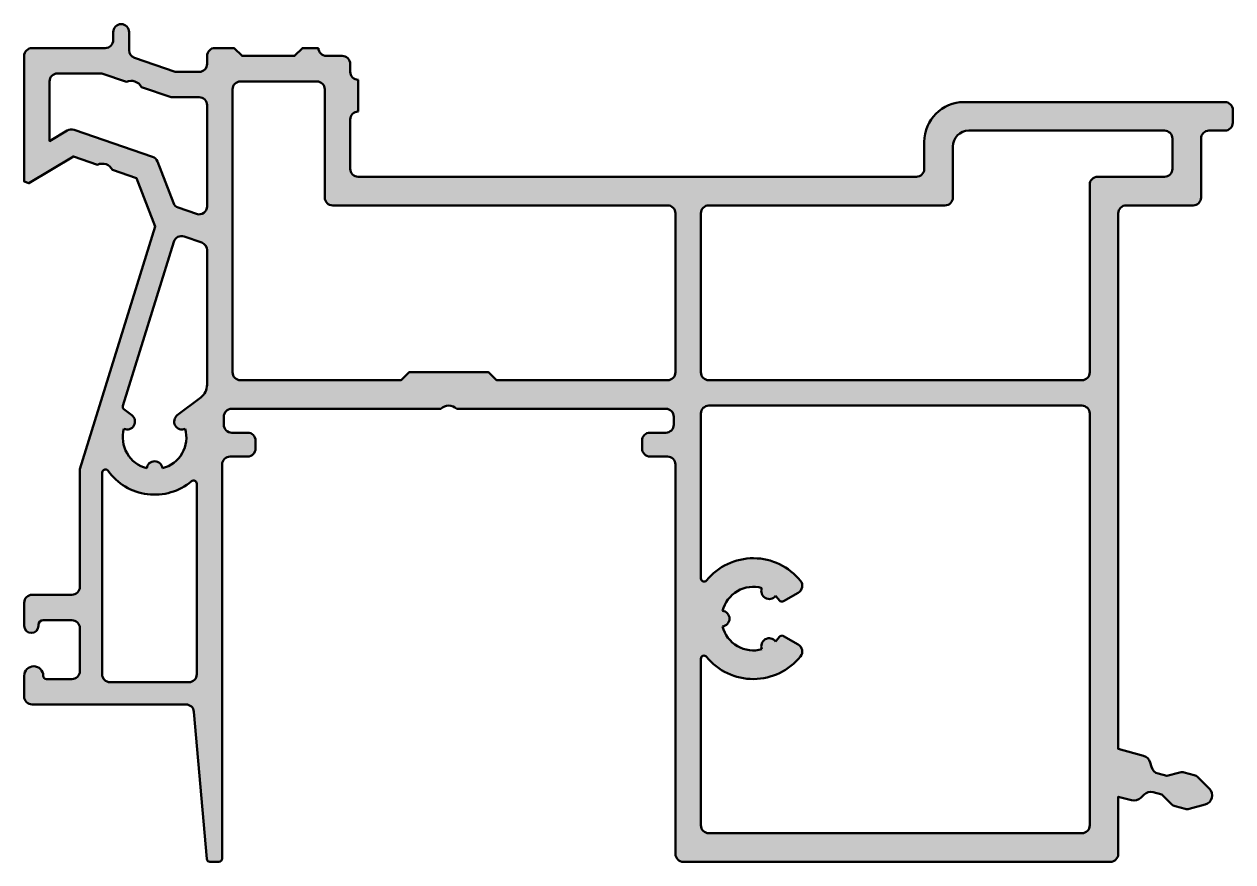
# Model space of a CAD drawing. Extents: x 1.8 to 77.8, y 0 to 52.7.
import ezdxf

# ---------------------------------------------------------------- set-up
doc = ezdxf.new("R2010")
doc.units = 0
doc.layers.add('0S-Plastic contour', color=254, linetype='Continuous', lineweight=50)
doc.layers.add('0S-Plastic hatch', color=253, linetype='Continuous', lineweight=25)

# ---------------------------------------------------------------- blocks, each defined once
blk = doc.blocks.new('265452__EB886140_3A19_49CC_A3B4_A40E3A63689B_')
at = {"layer": '0S-Plastic hatch'}
h = blk.add_hatch(color=256, dxfattribs=at)
edge = h.paths.add_edge_path()
edge.add_line((75.30000000000001, 41.29999999999996), (71.10000000000001, 41.29999999999997))
edge.add_arc((71.10000000000001, 40.79999999999997), 0.5, 90, 180)
edge.add_line((70.60000000000001, 40.79999999999997), (70.60000000000005, 7.100000000000036))
edge.add_line((70.60000000000005, 7.100000000000036), (72.18250737906926, 6.67596842576215))
edge.add_ellipse((72.02721595200782, 6.096412929988745), major_axis=(-0.5999999999999476, 0), ratio=1, start_angle=194.9999999999982, end_angle=255.0000000000056, ccw=False)
edge.add_line((72.60677144778121, 6.251704357050225), (72.68148607046187, 5.972865589137619))
edge.add_arc((73.2610415662353, 6.128157016199127), 0.599999999999992, 194.9999999999997, 254.9999999999997)
edge.add_line((73.1057501391738, 5.548601520425695), (73.64047686133884, 5.405321927050225))
edge.add_line((73.64047686133884, 5.405321927050225), (74.47699316507665, 5.629465795092238))
edge.add_ellipse((74.6064026876279, 5.146502881947687), major_axis=(-0.5000000000000159, 0), ratio=1, start_angle=254.99999999999932, end_angle=284.99999999999903, ccw=False)
edge.add_line((74.73581221017918, 5.629465795092234), (75.37406655038521, 5.458446060068373))
edge.add_ellipse((75.24465702783395, 4.975483146923831), major_axis=(-0.5000000000000064, 0), ratio=1, start_angle=225.0000000000003, end_angle=255.00000000000068, ccw=False)
edge.add_line((75.59821041842723, 5.329036537517112), (76.32426406871193, 4.602982887232411))
edge.add_ellipse((75.9, 4.178718818520484), major_axis=(-0.5999999999999938, 0), ratio=1, start_angle=105.0000000000002, end_angle=225.0000000000005, ccw=False)
edge.add_line((76.05529142706152, 3.599163322747049), (75.06348369626218, 3.333409242232421))
edge.add_ellipse((74.93407417371093, 3.816372155376982), major_axis=(-0.5000000000000249, 0), ratio=1, start_angle=75.0000000000012, end_angle=104.99999999999869, ccw=False)
edge.add_line((74.80466465115965, 3.333409242232421), (74.16641031095362, 3.504428977256288))
edge.add_ellipse((74.29581983350485, 3.987391890400729), major_axis=(-0.4999999999999013, 0), ratio=1, start_angle=44.999999999995396, end_angle=75.0000000000008, ccw=False)
edge.add_line((73.94226644291162, 3.633838499807553), (73.32989400721581, 4.246210935503342))
edge.add_line((73.32989400721581, 4.246210935503342), (72.79516728505078, 4.389490528878805))
edge.add_arc((72.63987585798925, 3.809935033105353), 0.6000000000000151, 74.99999999999889, 134.9999999999994)
edge.add_line((72.21561178927732, 4.234199101817297), (72.01148764404539, 4.030074956585359))
edge.add_ellipse((71.58722357533345, 4.454339025297276), major_axis=(-0.5999999999999863, 0), ratio=1, start_angle=74.9999999999996, end_angle=135.0000000000003, ccw=False)
edge.add_line((71.43193214827195, 3.874783529523849), (70.60000000000005, 4.097699076810793))
edge.add_line((70.60000000000005, 4.097699076810793), (70.60000000000005, 0.500000000000036))
edge.add_ellipse((70.10000000000007, 0.5000000000000124), major_axis=(-0.4999999999999858, 0), ratio=1, start_angle=90, end_angle=180, ccw=False)
edge.add_line((70.10000000000007, 2.65e-14), (43.25000000000001, 1.96e-14))
edge.add_ellipse((43.25000000000001, 0.500000000000027), major_axis=(-0.5000000000000073, 0), ratio=1, start_angle=0, end_angle=90.0000000000008, ccw=False)
edge.add_line((42.75, 0.500000000000027), (42.75, 25.00000000000002))
edge.add_arc((42.25, 25.00000000000003), 0.5, 0, 89.9999999999992)
edge.add_line((42.25, 25.50000000000002), (41.15000000000001, 25.50000000000002))
edge.add_ellipse((41.15, 26.00000000000002), major_axis=(-0.4999999999999965, 0), ratio=1, start_angle=0, end_angle=90.0000000000008, ccw=False)
edge.add_line((40.65, 26.00000000000002), (40.65, 26.50000000000002))
edge.add_ellipse((41.15, 26.50000000000003), major_axis=(-0.4999999999999929, 0), ratio=1, start_angle=269.9999999999992, end_angle=360, ccw=False)
edge.add_line((41.15000000000001, 27.00000000000002), (42.14999999999999, 27.00000000000002))
edge.add_arc((42.14999999999999, 27.50000000000002), 0.5, 270, 360)
edge.add_line((42.64999999999999, 27.50000000000002), (42.64999999999999, 28.00000000000002))
edge.add_arc((42.14999999999999, 28.00000000000002), 0.5, 0, 90)
edge.add_line((42.14999999999999, 28.50000000000002), (29.00000000000167, 28.50000000000001))
edge.add_arc((28.5, 27.97499999999826), 0.725000000002424, 46.39718102729658, 133.6028189727034)
edge.add_line((27.99999999999833, 28.50000000000001), (14.85, 28.50000000000001))
edge.add_arc((14.85, 28.00000000000001), 0.5, 90.00000000000018, 180)
edge.add_line((14.35, 28.00000000000002), (14.35, 27.50000000000001))
edge.add_arc((14.85, 27.50000000000001), 0.4999999999999983, 180, 270.0000000000002)
edge.add_line((14.85, 27.00000000000001), (15.85, 27.00000000000001))
edge.add_ellipse((15.85, 26.50000000000002), major_axis=(-0.4999999999999965, 0), ratio=1, start_angle=180, end_angle=269.99999999999983, ccw=False)
edge.add_line((16.34999999999999, 26.50000000000002), (16.34999999999999, 26.00000000000001))
edge.add_ellipse((15.84999999999999, 26.00000000000001), major_axis=(-0.5000000000000018, 0), ratio=1, start_angle=90.00000000000023, end_angle=180, ccw=False)
edge.add_line((15.85, 25.50000000000002), (14.75, 25.50000000000001))
edge.add_arc((14.75, 25.00000000000002), 0.4999999999999965, 90, 180)
edge.add_line((14.25, 25.00000000000002), (14.25000000000001, 0.2000000000000099))
edge.add_ellipse((14.05000000000001, 0.2000000000000115), major_axis=(-0.2000000000000011, 0), ratio=1, start_angle=90, end_angle=180, ccw=False)
edge.add_line((14.05000000000001, 1.05e-14), (13.4832662348035, 8.9e-15))
edge.add_ellipse((13.48326623480349, 0.2000000000000077), major_axis=(-0.1999999999999988, 0), ratio=1, start_angle=4.999999999999488, end_angle=90.00000000000051, ccw=False)
edge.add_line((13.28402729518515, 0.1825688514504777), (12.47379399313052, 9.443577871373847))
edge.add_arc((11.97569664408465, 9.400000000000018), 0.5000000000000017, 4.999999999999992, 90)
edge.add_line((11.97569664408465, 9.900000000000022), (2.300000000000009, 9.900000000000018))
edge.add_ellipse((2.300000000000007, 10.40000000000002), major_axis=(-0.4999999999999983, 0), ratio=1, start_angle=0, end_angle=90.00000000000023, ccw=False)
edge.add_line((1.800000000000009, 10.40000000000002), (1.800000000000008, 11.70000000000002))
edge.add_ellipse((2.400000000000007, 11.70000000000002), major_axis=(-0.5999999999999992, 0), ratio=1, start_angle=180, end_angle=360, ccw=False)
edge.add_arc((3.200000000000007, 11.70000000000002), 0.2000000000000002, 180, 270)
edge.add_line((3.200000000000007, 11.50000000000002), (4.800000000000006, 11.50000000000002))
edge.add_arc((4.800000000000006, 12.00000000000002), 0.5, 270, 360)
edge.add_line((5.300000000000006, 12.00000000000002), (5.300000000000006, 14.70000000000002))
edge.add_arc((4.800000000000006, 14.70000000000002), 0.5, 0, 90)
edge.add_line((4.800000000000006, 15.20000000000002), (3.000000000000004, 15.20000000000002))
edge.add_arc((3.000000000000005, 14.90000000000002), 0.3000000000000025, 90.00000000000018, 180)
edge.add_line((2.700000000000003, 14.90000000000002), (2.700000000000004, 14.85000000000004))
edge.add_ellipse((2.250000000000005, 14.85000000000004), major_axis=(-0.4499999999999993, 0), ratio=1, start_angle=0, end_angle=180, ccw=False)
edge.add_line((1.800000000000006, 14.85000000000004), (1.800000000000006, 16.30000000000002))
edge.add_ellipse((2.300000000000007, 16.30000000000002), major_axis=(-0.5000000000000018, 0), ratio=1, start_angle=270.0000000000002, end_angle=360, ccw=False)
edge.add_line((2.300000000000006, 16.80000000000002), (4.800000000000004, 16.80000000000002))
edge.add_arc((4.800000000000004, 17.30000000000002), 0.5, 270, 360)
edge.add_line((5.300000000000004, 17.30000000000002), (5.300000000000004, 24.70000000000002))
edge.add_line((5.300000000000004, 24.70000000000002), (10.03809945780038, 39.96339487565266))
edge.add_line((10.03809945780038, 39.96339487565266), (8.868559123801656, 43.01015161047112))
edge.add_line((8.868559123801656, 43.01015161047112), (7.355729402843492, 43.53106065760232))
edge.add_arc((6.712046833952836, 43.19744748264077), 0.7250000000011058, 27.39718102729498, 114.6028189727045)
edge.add_line((6.410210827242715, 43.85662881205998), (4.897381106284535, 44.3775378591912))
edge.add_line((4.897381106284535, 44.3775378591912), (2.099999999999999, 42.69670171601311))
edge.add_line((2.099999999999999, 42.69670171601311), (1.799999999999999, 42.80000000000002))
edge.add_line((1.799999999999999, 42.80000000000002), (1.799999999999997, 50.70000000000002))
edge.add_ellipse((2.299999999999992, 50.70000000000002), major_axis=(-0.4999999999999952, 0), ratio=1, start_angle=269.99999999999943, end_angle=360, ccw=False)
edge.add_line((2.299999999999997, 51.20000000000001), (6.899999999999994, 51.20000000000001))
edge.add_arc((6.899999999999993, 51.70000000000001), 0.5, 270.0000000000001, 360)
edge.add_line((7.399999999999993, 51.70000000000001), (7.399999999999994, 52.20000000000002))
edge.add_ellipse((7.899999999999995, 52.20000000000002), major_axis=(-0.5000000000000009, 0), ratio=1, start_angle=180, end_angle=360, ccw=False)
edge.add_line((8.399999999999995, 52.20000000000002), (8.399999999999997, 51.05664653394853))
edge.add_arc((8.899999999999999, 51.05664653394853), 0.5000000000000018, 180, 251)
edge.add_line((8.73721592277142, 50.58388724614887), (11.30421087767585, 49.70000000000002))
edge.add_line((11.30421087767585, 49.70000000000002), (12.8, 49.70000000000002))
edge.add_arc((12.8, 50.20000000000002), 0.5, 270.0000000000002, 360)
edge.add_line((13.3, 50.20000000000002), (13.3, 50.70000000000002))
edge.add_ellipse((13.8, 50.70000000000002), major_axis=(-0.4999999999999965, 0), ratio=1, start_angle=269.9999999999996, end_angle=360, ccw=False)
edge.add_line((13.8, 51.20000000000001), (15, 51.20000000000001))
edge.add_line((15, 51.20000000000001), (15.5, 50.70000000000002))
edge.add_line((15.5, 50.70000000000002), (18.8, 50.70000000000002))
edge.add_line((18.8, 50.70000000000002), (19.29999999999999, 51.20000000000001))
edge.add_line((19.29999999999999, 51.20000000000001), (20.30000000000001, 51.20000000000001))
edge.add_arc((20.8, 51.2), 0.5, 180, 269.9999999999996)
edge.add_line((20.8, 50.70000000000001), (21.8, 50.7))
edge.add_ellipse((21.80000000000001, 50.2), major_axis=(-0.5, 0), ratio=1, start_angle=180, end_angle=270.0000000000008, ccw=False)
edge.add_line((22.30000000000001, 50.2), (22.3, 49.7))
edge.add_arc((22.79999999999999, 49.7), 0.4999999999999929, 180, 270.0000000000004)
edge.add_line((22.8, 49.20000000000001), (22.80000000000001, 47.20000000000001))
edge.add_arc((22.80000000000001, 46.70000000000001), 0.5, 90, 180)
edge.add_line((22.3, 46.70000000000001), (22.3, 43.59999999999999))
edge.add_arc((22.80000000000001, 43.59999999999999), 0.5, 180, 270)
edge.add_line((22.80000000000001, 43.09999999999999), (57.89999999999999, 43.09999999999997))
edge.add_arc((57.89999999999999, 43.59999999999998), 0.5, 270, 360)
edge.add_line((58.39999999999999, 43.59999999999998), (58.39999999999999, 45.29999999999997))
edge.add_ellipse((60.89999999999999, 45.29999999999997), major_axis=(-2.5, 0), ratio=1, start_angle=270, end_angle=360, ccw=False)
edge.add_line((60.89999999999999, 47.79999999999997), (77.30000000000001, 47.79999999999997))
edge.add_ellipse((77.30000000000003, 47.29999999999999), major_axis=(-0.4999999999999787, 0), ratio=1, start_angle=180, end_angle=270.00000000000324, ccw=False)
edge.add_line((77.80000000000001, 47.29999999999998), (77.8, 46.49999999999998))
edge.add_ellipse((77.30000000000001, 46.49999999999998), major_axis=(-0.4999999999999858, 0), ratio=1, start_angle=90, end_angle=180, ccw=False)
edge.add_line((77.30000000000001, 46), (76.30000000000001, 45.99999999999997))
edge.add_arc((76.30000000000001, 45.49999999999998), 0.5, 90, 180)
edge.add_line((75.80000000000001, 45.49999999999998), (75.8, 41.79999999999998))
edge.add_ellipse((75.29999999999998, 41.79999999999997), major_axis=(-0.5000000000000142, 0), ratio=1, start_angle=90.00000000000318, end_angle=180, ccw=False)
edge = h.paths.add_edge_path()
edge.add_arc((47.65, 15.30000000000002), 2.000000000000015, 194.3615115629167, 285.6384884370824)
edge.add_ellipse((48.65, 13.56794919243112), major_axis=(-0.5000000000000293, 0), ratio=1, start_angle=-142.81924421854308, end_angle=22.819244218541883, ccw=False)
edge.add_arc((47.65000000000001, 15.29999999999998), 1.999999999999989, 314.3615115629172, 324.7840914295463)
edge.add_ellipse((49.44736659610104, 14.03134980423279), major_axis=(-0.1999999999999907, 0), ratio=1, start_angle=240.00000000000432, end_angle=324.78409142954933, ccw=False)
edge.add_line((49.54736659610103, 14.20455488498969), (50.47488937836511, 13.66904935697))
edge.add_ellipse((50.2248893783651, 13.23603665507778), major_axis=(-0.5000000000000056, 0), ratio=1, start_angle=141.2852579813811, end_angle=239.9999999999995, ccw=False)
edge.add_ellipse((47.65000000000001, 15.30000000000001), major_axis=(-3.799999999999991, 0), ratio=1, start_angle=39.19496742598278, end_angle=141.2852579813817, ccw=False)
edge.add_arc((44.55, 12.77215506804711), 0.2000000000000026, 39.19496742598335, 180)
edge.add_line((44.34999999999999, 12.77215506804711), (44.35000000000001, 2.300000000000006))
edge.add_arc((44.85000000000001, 2.300000000000006), 0.5, 180, 269.9999999999992)
edge.add_line((44.85, 1.80000000000001), (68.30000000000001, 1.800000000000003))
edge.add_arc((68.30000000000001, 2.300000000000003), 0.5, 270, 360)
edge.add_line((68.80000000000001, 2.300000000000003), (68.80000000000003, 28.20000000000002))
edge.add_arc((68.30000000000003, 28.20000000000002), 0.5, 0, 90)
edge.add_line((68.30000000000003, 28.70000000000002), (44.85, 28.70000000000002))
edge.add_arc((44.85000000000001, 28.20000000000002), 0.4999999999999965, 90.00000000000081, 180)
edge.add_line((44.35000000000001, 28.20000000000002), (44.35000000000001, 17.82784493195291))
edge.add_arc((44.55, 17.82784493195291), 0.1999999999999957, 180, 320.8050325740166)
edge.add_ellipse((47.65000000000001, 15.30000000000002), major_axis=(-3.800000000000004, 0), ratio=1, start_angle=218.7147420186181, end_angle=320.80503257401733, ccw=False)
edge.add_ellipse((50.22488937836512, 17.36396334492224), major_axis=(-0.500000000000001, 0), ratio=1, start_angle=120, end_angle=218.7147420186186, ccw=False)
edge.add_line((50.47488937836511, 16.93095064303002), (49.54736659610103, 16.39544511501033))
edge.add_ellipse((49.44736659610104, 16.56865019576722), major_axis=(-0.2000000000000003, 0), ratio=1, start_angle=35.21590857045072, end_angle=119.99999999999599, ccw=False)
edge.add_arc((47.65, 15.30000000000003), 1.999999999999992, 35.21590857045381, 45.63848843708204)
edge.add_ellipse((48.65000000000001, 17.03205080756888), major_axis=(-0.5000000000000236, 0), ratio=1, start_angle=-22.819244218543076, end_angle=142.8192442185402, ccw=False)
edge.add_arc((47.65, 15.30000000000002), 2.00000000000001, 74.36151156291675, 165.6384884370836)
edge.add_ellipse((45.65, 15.30000000000001), major_axis=(-0.5, 0), ratio=1, start_angle=97.1807557814567, end_angle=262.81924421854336, ccw=False)
edge = h.paths.add_edge_path()
edge.add_ellipse((21.2, 41.79999999999998), major_axis=(-0.5, 0), ratio=1, start_angle=0, end_angle=90, ccw=False)
edge.add_line((20.7, 41.79999999999998), (20.7, 48.60000000000001))
edge.add_arc((20.2, 48.60000000000001), 0.5, 0, 90)
edge.add_line((20.2, 49.10000000000001), (15.4, 49.10000000000001))
edge.add_arc((15.4, 48.60000000000001), 0.5, 90, 180)
edge.add_line((14.9, 48.60000000000001), (14.9, 30.80000000000002))
edge.add_arc((15.4, 30.80000000000002), 0.5, 180, 269.9999999999998)
edge.add_line((15.4, 30.30000000000002), (25.50000000000001, 30.30000000000001))
edge.add_line((25.50000000000001, 30.30000000000001), (26, 30.80000000000001))
edge.add_line((26, 30.80000000000001), (31, 30.80000000000001))
edge.add_line((31, 30.80000000000001), (31.49999999999999, 30.30000000000001))
edge.add_line((31.49999999999999, 30.30000000000001), (42.25, 30.30000000000002))
edge.add_arc((42.25, 30.80000000000001), 0.4999999999999965, 270.0000000000008, 360)
edge.add_line((42.75, 30.80000000000001), (42.75, 40.8))
edge.add_arc((42.24999999999999, 40.8), 0.5000000000000071, 0, 89.9999999999992)
edge.add_line((42.25, 41.30000000000001), (21.2, 41.29999999999999))
edge = h.paths.add_edge_path()
edge.add_line((59.69999999999998, 41.29999999999998), (44.84999999999999, 41.29999999999999))
edge.add_arc((44.84999999999999, 40.8), 0.5, 90, 180)
edge.add_line((44.34999999999999, 40.8), (44.35000000000001, 30.80000000000002))
edge.add_arc((44.85000000000001, 30.80000000000002), 0.5, 180, 270)
edge.add_line((44.85000000000001, 30.30000000000002), (68.30000000000003, 30.30000000000002))
edge.add_arc((68.30000000000003, 30.80000000000002), 0.5, 270, 360)
edge.add_line((68.80000000000003, 30.80000000000002), (68.80000000000001, 42.59999999999997))
edge.add_ellipse((69.30000000000001, 42.59999999999996), major_axis=(-0.5, 0), ratio=1, start_angle=269.9999999999984, end_angle=360, ccw=False)
edge.add_line((69.30000000000003, 43.09999999999996), (73.5, 43.09999999999996))
edge.add_arc((73.5, 43.59999999999995), 0.5, 270, 360)
edge.add_line((74, 43.59999999999995), (74, 45.5))
edge.add_arc((73.5, 45.50000000000001), 0.5, 0, 90)
edge.add_line((73.5, 46.00000000000001), (61.19999999999999, 46))
edge.add_arc((61.19999999999999, 45.00000000000001), 0.9999999999999928, 90, 180)
edge.add_line((60.19999999999999, 45.00000000000001), (60.19999999999999, 41.79999999999998))
edge.add_ellipse((59.69999999999998, 41.79999999999998), major_axis=(-0.5000000000000071, 0), ratio=1, start_angle=90, end_angle=180, ccw=False)
edge = h.paths.add_edge_path()
edge.add_line((12.8, 48.10000000000001), (11.03646270314557, 48.10000000000001))
edge.add_line((11.03646270314557, 48.10000000000001), (9.17275928779966, 48.74172454888586))
edge.add_arc((8.52907671890999, 48.4081113739248), 0.7250000000000032, 27.39718102729588, 114.6028189727041)
edge.add_line((8.227240712200329, 49.06729270334302), (6.68014638663182, 49.6))
edge.add_line((6.68014638663182, 49.6), (3.899999999999999, 49.6))
edge.add_arc((3.899999999999999, 49.10000000000001), 0.5, 90, 180)
edge.add_line((3.399999999999999, 49.10000000000001), (3.4, 45.34443395629344))
edge.add_line((3.4, 45.34443395629344), (4.512994230729657, 46.01318835874375))
edge.add_ellipse((4.770513268184686, 45.58460470839269), major_axis=(-0.5000000000000031, 0), ratio=1, start_angle=251, end_angle=301.00000000000006, ccw=False)
edge.add_line((4.933297345413265, 46.05736399619234), (9.87446097893587, 44.35598491538778))
edge.add_ellipse((9.71167690170729, 43.88322562758812), major_axis=(-0.4999999999999967, 0), ratio=1, start_angle=200.9999999999991, end_angle=250.9999999999996, ccw=False)
edge.add_line((10.17846711495589, 44.06240960236076), (11.18089772964434, 41.45098856992155))
edge.add_arc((11.64768794289294, 41.6301725446942), 0.4999999999999992, 200.9999999999998, 250.9999999999998)
edge.add_line((11.48490386566436, 41.15741325689454), (12.63721592277142, 40.76064039650595))
edge.add_arc((12.8, 41.23339968430562), 0.5000000000000037, 250.9999999999998, 360)
edge.add_line((13.30000000000001, 41.23339968430562), (13.3, 47.6))
edge.add_arc((12.8, 47.6), 0.5, 0, 90)
edge = h.paths.add_edge_path()
edge.add_line((12.65, 11.80000000000002), (12.65, 23.79526249034445))
edge.add_arc((12.45, 23.79526249034445), 0.1999999999999993, 0, 130.1459476621288)
edge.add_ellipse((10, 26.70000000000002), major_axis=(-3.600000000000002, 0), ratio=1, start_angle=35.58679880384591, end_angle=130.1459476621284, ccw=False)
edge.add_arc((6.909707520139177, 24.48864467149317), 0.2000000000000003, 35.58679880384631, 162.7544873095578)
edge.add_line((6.718698886905562, 24.54793802719367), (6.700000000000003, 24.48770111213592))
edge.add_line((6.700000000000003, 24.48770111213592), (6.700000000000004, 11.80000000000002))
edge.add_arc((7.200000000000004, 11.80000000000002), 0.5, 180, 270.0000000000001)
edge.add_line((7.200000000000005, 11.30000000000002), (12.15, 11.30000000000002))
edge.add_arc((12.15, 11.80000000000002), 0.5, 270, 360)
edge = h.paths.add_edge_path()
edge.add_ellipse((8.267949192431123, 27.70000000000001), major_axis=(-0.4999999999999998, 0), ratio=1, start_angle=67.18075578145829, end_angle=232.81924421854188, ccw=False)
edge.add_arc((10.00000000000001, 26.70000000000002), 2.000000000000008, 164.3615115629167, 255.6384884370831)
edge.add_ellipse((9.999999999999998, 24.70000000000001), major_axis=(-0.500000000000001, 0), ratio=1, start_angle=187.1807557814591, end_angle=352.8192442185422, ccw=False)
edge.add_arc((10, 26.70000000000002), 1.999999999999996, 284.3615115629165, 375.6384884370834)
edge.add_ellipse((11.73205080756888, 27.70000000000002), major_axis=(-0.5000000000000023, 0), ratio=1, start_angle=-52.81924421854188, end_angle=112.81924421854109, ccw=False)
edge.add_line((11.42988503442005, 28.09836647140213), (12.90433154629765, 29.2167519335621))
edge.add_arc((12.3, 30.01348487636632), 0.9999999999999971, 307.1807557814575, 360)
edge.add_line((13.3, 30.01348487636632), (13.3, 38.48358591322026))
edge.add_arc((12.8, 38.48358591322026), 0.5000000000000018, 0, 70.99999999999962)
edge.add_line((12.96278407722858, 38.95634520101992), (11.84990850884427, 39.33953898937009))
edge.add_arc((11.68712443161569, 38.86677970157043), 0.4999999999999976, 70.99999999999935, 162.7544873095577)
edge.add_line((11.20960284853165, 39.01501309082169), (8.005200665525406, 28.69229692683158))
edge.add_arc((8.196209298759017, 28.63300357113108), 0.1999999999999958, 162.7544873095585, 232.8192442185415)
edge.add_line((8.075342989499484, 28.47365698257024), (8.570114965579954, 28.09836647140212))
at = {"layer": '0S-Plastic contour', "color": 7}
for points in [[(7.399999999999993, 51.70000000000001), (7.399999999999994, 52.20000000000002)], [(8.399999999999995, 52.20000000000002), (8.399999999999997, 51.05664653394853)], [(2.299999999999997, 51.20000000000001), (6.899999999999994, 51.20000000000001)], [(13.8, 51.20000000000001), (15, 51.20000000000001), (15.5, 50.70000000000002), (18.8, 50.70000000000002), (19.29999999999999, 51.20000000000001), (20.30000000000001, 51.20000000000001)], [(6.410210827242715, 43.85662881205998), (4.897381106284535, 44.3775378591912), (2.099999999999999, 42.69670171601311), (1.799999999999999, 42.80000000000002), (1.799999999999997, 50.70000000000002)], [(8.73721592277142, 50.58388724614887), (11.30421087767585, 49.70000000000002), (12.8, 49.70000000000002)], [(13.3, 50.20000000000002), (13.3, 50.70000000000002)], [(20.8, 50.70000000000001), (21.8, 50.7)], [(22.30000000000001, 50.2), (22.3, 49.7)], [(8.227240712200329, 49.06729270334302), (6.68014638663182, 49.6), (3.899999999999999, 49.6)], [(3.399999999999999, 49.10000000000001), (3.4, 45.34443395629344), (4.512994230729657, 46.01318835874375)], [(12.8, 48.10000000000001), (11.03646270314557, 48.10000000000001), (9.17275928779966, 48.74172454888586)], [(20.2, 49.10000000000001), (15.4, 49.10000000000001)], [(22.8, 49.20000000000001), (22.80000000000001, 47.20000000000001)], [(14.9, 48.60000000000001), (14.9, 30.80000000000002)], [(20.7, 41.79999999999998), (20.7, 48.60000000000001)], [(13.30000000000001, 41.23339968430562), (13.3, 47.6)], [(60.89999999999999, 47.79999999999997), (77.30000000000001, 47.79999999999997)], [(77.80000000000001, 47.29999999999998), (77.8, 46.49999999999998)], [(22.3, 46.70000000000001), (22.3, 43.59999999999999)], [(4.933297345413265, 46.05736399619234), (9.87446097893587, 44.35598491538778)], [(73.5, 46.00000000000001), (61.19999999999999, 46)], [(77.30000000000001, 46), (76.30000000000001, 45.99999999999997)], [(58.39999999999999, 43.59999999999998), (58.39999999999999, 45.29999999999997)], [(60.19999999999999, 45.00000000000001), (60.19999999999999, 41.79999999999998)], [(74, 43.59999999999995), (74, 45.5)], [(75.80000000000001, 45.49999999999998), (75.8, 41.79999999999998)], [(5.300000000000004, 17.30000000000002), (5.300000000000004, 24.70000000000002), (10.03809945780038, 39.96339487565266), (8.868559123801656, 43.01015161047112), (7.355729402843492, 43.53106065760232)], [(10.17846711495589, 44.06240960236076), (11.18089772964434, 41.45098856992155)], [(22.80000000000001, 43.09999999999999), (57.89999999999999, 43.09999999999997)], [(68.80000000000003, 30.80000000000002), (68.80000000000001, 42.59999999999997)], [(69.30000000000003, 43.09999999999996), (73.5, 43.09999999999996)], [(11.48490386566436, 41.15741325689454), (12.63721592277142, 40.76064039650595)], [(42.25, 41.30000000000001), (21.2, 41.29999999999999)], [(59.69999999999998, 41.29999999999998), (44.84999999999999, 41.29999999999999)], [(75.30000000000001, 41.29999999999996), (71.10000000000001, 41.29999999999997)], [(42.75, 30.80000000000001), (42.75, 40.8)], [(44.34999999999999, 40.8), (44.35000000000001, 30.80000000000002)], [(70.60000000000001, 40.79999999999997), (70.60000000000005, 7.100000000000036), (72.18250737906926, 6.67596842576215)], [(11.20960284853165, 39.01501309082169), (8.005200665525406, 28.69229692683158)], [(12.96278407722858, 38.95634520101992), (11.84990850884427, 39.33953898937009)], [(13.3, 30.01348487636632), (13.3, 38.48358591322026)], [(15.4, 30.30000000000002), (25.50000000000001, 30.30000000000001), (26, 30.80000000000001), (31, 30.80000000000001), (31.49999999999999, 30.30000000000001), (42.25, 30.30000000000002)], [(44.85000000000001, 30.30000000000002), (68.30000000000003, 30.30000000000002)], [(11.42988503442005, 28.09836647140213), (12.90433154629765, 29.2167519335621)], [(8.075342989499484, 28.47365698257024), (8.570114965579954, 28.09836647140212)], [(27.99999999999833, 28.50000000000001), (14.85, 28.50000000000001)], [(42.14999999999999, 28.50000000000002), (29.00000000000167, 28.50000000000001)], [(44.35000000000001, 28.20000000000002), (44.35000000000001, 17.82784493195291)], [(68.30000000000003, 28.70000000000002), (44.85, 28.70000000000002)], [(68.80000000000001, 2.300000000000003), (68.80000000000003, 28.20000000000002)], [(14.35, 28.00000000000002), (14.35, 27.50000000000001)], [(42.64999999999999, 27.50000000000002), (42.64999999999999, 28.00000000000002)], [(14.85, 27.00000000000001), (15.85, 27.00000000000001)], [(41.15000000000001, 27.00000000000002), (42.14999999999999, 27.00000000000002)], [(16.34999999999999, 26.50000000000002), (16.34999999999999, 26.00000000000001)], [(40.65, 26.00000000000002), (40.65, 26.50000000000002)], [(15.85, 25.50000000000002), (14.75, 25.50000000000001)], [(42.25, 25.50000000000002), (41.15000000000001, 25.50000000000002)], [(6.718698886905562, 24.54793802719367), (6.700000000000003, 24.48770111213592), (6.700000000000004, 11.80000000000002)], [(14.25, 25.00000000000002), (14.25000000000001, 0.2000000000000099)], [(42.75, 0.500000000000027), (42.75, 25.00000000000002)], [(12.65, 11.80000000000002), (12.65, 23.79526249034445)], [(2.300000000000006, 16.80000000000002), (4.800000000000004, 16.80000000000002)], [(50.47488937836511, 16.93095064303002), (49.54736659610103, 16.39544511501033)], [(1.800000000000006, 14.85000000000004), (1.800000000000006, 16.30000000000002)], [(2.700000000000003, 14.90000000000002), (2.700000000000004, 14.85000000000004)], [(4.800000000000006, 15.20000000000002), (3.000000000000004, 15.20000000000002)], [(5.300000000000006, 12.00000000000002), (5.300000000000006, 14.70000000000002)], [(49.54736659610103, 14.20455488498969), (50.47488937836511, 13.66904935697)], [(44.34999999999999, 12.77215506804711), (44.35000000000001, 2.300000000000006)], [(1.800000000000009, 10.40000000000002), (1.800000000000008, 11.70000000000002)], [(3.200000000000007, 11.50000000000002), (4.800000000000006, 11.50000000000002)], [(7.200000000000005, 11.30000000000002), (12.15, 11.30000000000002)], [(11.97569664408465, 9.900000000000022), (2.300000000000009, 9.900000000000018)], [(13.28402729518515, 0.1825688514504777), (12.47379399313052, 9.443577871373847)], [(72.60677144778121, 6.251704357050225), (72.68148607046187, 5.972865589137619)], [(73.1057501391738, 5.548601520425695), (73.64047686133884, 5.405321927050225), (74.47699316507665, 5.629465795092238)], [(74.73581221017918, 5.629465795092234), (75.37406655038521, 5.458446060068373)], [(75.59821041842723, 5.329036537517112), (76.32426406871193, 4.602982887232411)], [(71.43193214827195, 3.874783529523849), (70.60000000000005, 4.097699076810793), (70.60000000000005, 0.500000000000036)], [(72.21561178927732, 4.234199101817297), (72.01148764404539, 4.030074956585359)], [(73.94226644291162, 3.633838499807553), (73.32989400721581, 4.246210935503342), (72.79516728505078, 4.389490528878805)], [(74.80466465115965, 3.333409242232421), (74.16641031095362, 3.504428977256288)], [(76.05529142706152, 3.599163322747049), (75.06348369626218, 3.333409242232421)], [(44.85, 1.80000000000001), (68.30000000000001, 1.800000000000003)], [(14.05000000000001, 1.05e-14), (13.4832662348035, 8.9e-15)], [(70.10000000000007, 2.65e-14), (43.25000000000001, 1.96e-14)]]:
    blk.add_lwpolyline(points, dxfattribs=at)
at = {"layer": '0S-Plastic contour', "color": 7, "extrusion": (0, 0, -1)}
for centre, radius, start, end in [((-7.899999999999995, 52.20000000000002), 0.5000000000000009, 0, 180), ((-2.299999999999992, 50.70000000000002), 0.4999999999999952, 0, 90.00000000000055), ((-13.8, 50.70000000000002), 0.4999999999999965, 0, 90.0000000000004), ((-21.80000000000001, 50.2), 0.5, 89.9999999999992, 180), ((-60.89999999999999, 45.29999999999997), 2.5, 0, 90), ((-77.30000000000003, 47.29999999999999), 0.4999999999999787, 89.99999999999675, 180), ((-77.30000000000001, 46.49999999999998), 0.4999999999999858, 180, 270), ((-4.770513268184686, 45.58460470839269), 0.5000000000000031, 58.99999999999995, 109), ((-9.71167690170729, 43.88322562758812), 0.4999999999999967, 109.0000000000004, 159.0000000000009), ((-69.30000000000001, 42.59999999999996), 0.5, 0, 90.0000000000016), ((-21.2, 41.79999999999998), 0.5, 270, 0), ((-59.69999999999998, 41.79999999999998), 0.5000000000000071, 180, 270), ((-75.29999999999998, 41.79999999999997), 0.5000000000000142, 180, 269.9999999999968), ((-8.267949192431123, 27.70000000000001), 0.4999999999999998, 127.1807557814581, 292.8192442185418), ((-11.73205080756888, 27.70000000000002), 0.5000000000000023, 247.1807557814589, 52.81924421854196), ((-15.85, 26.50000000000002), 0.4999999999999965, 90.00000000000018, 180), ((-41.15, 26.50000000000003), 0.4999999999999929, 0, 90.00000000000081), ((-15.84999999999999, 26.00000000000001), 0.5000000000000018, 180, 269.9999999999998), ((-41.15, 26.00000000000002), 0.4999999999999965, 269.9999999999992, 0), ((-9.999999999999998, 24.70000000000001), 0.500000000000001, 7.180755781457801, 172.8192442185409), ((-10, 26.70000000000002), 3.600000000000002, 229.8540523378716, 324.4132011961542), ((-47.65000000000001, 15.30000000000002), 3.800000000000004, 39.19496742598265, 141.2852579813819), ((-50.22488937836512, 17.36396334492224), 0.500000000000001, 141.2852579813814, 240), ((-2.300000000000007, 16.30000000000002), 0.5000000000000018, 0, 89.9999999999998), ((-48.65000000000001, 17.03205080756888), 0.5000000000000236, 217.1807557814598, 22.81924421854304), ((-49.44736659610104, 16.56865019576722), 0.2000000000000003, 240.0000000000041, 324.7840914295493), ((-45.65, 15.30000000000001), 0.5, 97.18075578145663, 262.8192442185433), ((-2.250000000000005, 14.85000000000004), 0.4499999999999993, 180, 0), ((-48.65, 13.56794919243112), 0.5000000000000293, 337.1807557814581, 142.8192442185431), ((-49.44736659610104, 14.03134980423279), 0.1999999999999907, 35.21590857045064, 119.9999999999957), ((-47.65000000000001, 15.30000000000001), 3.799999999999991, 218.7147420186184, 320.8050325740172), ((-50.2248893783651, 13.23603665507778), 0.5000000000000056, 120.0000000000005, 218.714742018619), ((-2.400000000000007, 11.70000000000002), 0.5999999999999992, 0, 180), ((-2.300000000000007, 10.40000000000002), 0.4999999999999983, 269.9999999999998, 0), ((-72.02721595200782, 6.096412929988745), 0.5999999999999476, 104.9999999999944, 165.0000000000018), ((-74.6064026876279, 5.146502881947687), 0.5000000000000159, 75.00000000000095, 105.0000000000007), ((-75.24465702783395, 4.975483146923831), 0.5000000000000064, 104.9999999999993, 134.9999999999997), ((-75.9, 4.178718818520484), 0.5999999999999938, 134.9999999999995, 254.9999999999998), ((-71.58722357533345, 4.454339025297276), 0.5999999999999863, 224.9999999999998, 285.0000000000004), ((-74.29581983350485, 3.987391890400729), 0.4999999999999013, 284.9999999999992, 315.0000000000046), ((-74.93407417371093, 3.816372155376982), 0.5000000000000249, 255.0000000000013, 284.9999999999988), ((-13.48326623480349, 0.2000000000000077), 0.1999999999999988, 269.9999999999995, 355.0000000000005), ((-14.05000000000001, 0.2000000000000115), 0.2000000000000011, 180, 270), ((-43.25000000000001, 0.500000000000027), 0.5000000000000073, 269.9999999999992, 0), ((-70.10000000000007, 0.5000000000000124), 0.4999999999999858, 180, 270)]:
    blk.add_arc(centre, radius, start, end, dxfattribs=at)
at = {"layer": '0S-Plastic contour', "color": 7}
for centre, radius, start, end in [((6.899999999999993, 51.70000000000001), 0.5, 270.0000000000001, 0), ((8.899999999999999, 51.05664653394853), 0.5000000000000018, 180, 251), ((20.8, 51.2), 0.5, 180, 269.9999999999996), ((12.8, 50.20000000000002), 0.5, 270.0000000000002, 0), ((3.899999999999999, 49.10000000000001), 0.5, 90, 180), ((22.79999999999999, 49.7), 0.4999999999999929, 180, 270.0000000000004), ((8.52907671890999, 48.4081113739248), 0.7250000000000032, 27.39718102729588, 114.6028189727041), ((15.4, 48.60000000000001), 0.5, 90, 180), ((20.2, 48.60000000000001), 0.5, 0, 90), ((12.8, 47.6), 0.5, 0, 90), ((22.80000000000001, 46.70000000000001), 0.5, 90, 180), ((61.19999999999999, 45.00000000000001), 0.9999999999999928, 90, 180), ((73.5, 45.50000000000001), 0.5, 0, 90), ((76.30000000000001, 45.49999999999998), 0.5, 90, 180), ((6.712046833952836, 43.19744748264077), 0.7250000000011058, 27.39718102729498, 114.6028189727045), ((22.80000000000001, 43.59999999999999), 0.5, 180, 270), ((57.89999999999999, 43.59999999999998), 0.5, 270, 0), ((73.5, 43.59999999999995), 0.5, 270, 0), ((11.64768794289294, 41.6301725446942), 0.4999999999999992, 200.9999999999998, 250.9999999999998), ((12.8, 41.23339968430562), 0.5000000000000037, 250.9999999999998, 0), ((42.24999999999999, 40.8), 0.5000000000000071, 0, 89.9999999999992), ((44.84999999999999, 40.8), 0.5, 90, 180), ((71.10000000000001, 40.79999999999997), 0.5, 90, 180), ((11.68712443161569, 38.86677970157043), 0.4999999999999976, 70.99999999999935, 162.7544873095577), ((12.8, 38.48358591322026), 0.5000000000000018, 0, 70.99999999999962), ((15.4, 30.80000000000002), 0.5, 180, 269.9999999999998), ((42.25, 30.80000000000001), 0.4999999999999965, 270.0000000000008, 0), ((44.85000000000001, 30.80000000000002), 0.5, 180, 270), ((68.30000000000003, 30.80000000000002), 0.5, 270, 0), ((12.3, 30.01348487636632), 0.9999999999999971, 307.1807557814575, 0), ((8.196209298759017, 28.63300357113108), 0.1999999999999958, 162.7544873095585, 232.8192442185415), ((14.85, 28.00000000000001), 0.5, 90.00000000000018, 180), ((28.5, 27.97499999999826), 0.725000000002424, 46.39718102729658, 133.6028189727034), ((42.14999999999999, 28.00000000000002), 0.5, 0, 90), ((44.85000000000001, 28.20000000000002), 0.4999999999999965, 90.00000000000081, 180), ((68.30000000000003, 28.20000000000002), 0.5, 0, 90), ((14.85, 27.50000000000001), 0.4999999999999983, 180, 270.0000000000002), ((42.14999999999999, 27.50000000000002), 0.5, 270, 0), ((10.00000000000001, 26.70000000000002), 2.000000000000008, 164.3615115629167, 255.6384884370831), ((10, 26.70000000000002), 1.999999999999996, 284.3615115629165, 15.63848843708339), ((14.75, 25.00000000000002), 0.4999999999999965, 90, 180), ((42.25, 25.00000000000003), 0.5, 0, 89.9999999999992), ((6.909707520139177, 24.48864467149317), 0.2000000000000003, 35.58679880384631, 162.7544873095578), ((12.45, 23.79526249034445), 0.1999999999999993, 0, 130.1459476621288), ((44.55, 17.82784493195291), 0.1999999999999957, 180, 320.8050325740166), ((4.800000000000004, 17.30000000000002), 0.5, 270, 0), ((47.65, 15.30000000000002), 2.00000000000001, 74.36151156291675, 165.6384884370836), ((47.65, 15.30000000000003), 1.999999999999992, 35.21590857045381, 45.63848843708204), ((3.000000000000005, 14.90000000000002), 0.3000000000000025, 90.00000000000018, 180), ((4.800000000000006, 14.70000000000002), 0.5, 0, 90), ((47.65, 15.30000000000002), 2.000000000000015, 194.3615115629167, 285.6384884370824), ((47.65000000000001, 15.29999999999998), 1.999999999999989, 314.3615115629172, 324.7840914295463), ((44.55, 12.77215506804711), 0.2000000000000026, 39.19496742598335, 180), ((3.200000000000007, 11.70000000000002), 0.2000000000000002, 180, 270), ((4.800000000000006, 12.00000000000002), 0.5, 270, 0), ((7.200000000000004, 11.80000000000002), 0.5, 180, 270.0000000000001), ((12.15, 11.80000000000002), 0.5, 270, 0), ((11.97569664408465, 9.400000000000018), 0.5000000000000017, 4.999999999999992, 90), ((73.2610415662353, 6.128157016199127), 0.599999999999992, 194.9999999999997, 254.9999999999997), ((72.63987585798925, 3.809935033105353), 0.6000000000000151, 74.99999999999889, 134.9999999999994), ((44.85000000000001, 2.300000000000006), 0.5, 180, 269.9999999999992), ((68.30000000000001, 2.300000000000003), 0.5, 270, 0)]:
    blk.add_arc(centre, radius, start, end, dxfattribs=at)
blk = doc.blocks.new('265452__9C0F4E8F_2F59_4243_96CA_402E4456B3A2_')
at = {"layer": '0S-Plastic contour', "color": 7}
blk.add_blockref('265452__EB886140_3A19_49CC_A3B4_A40E3A63689B_', (0, 0), dxfattribs=at)

msp = doc.modelspace()

# ---------------------------------------------------------------- block references
at = {"layer": '0S-Plastic contour', "color": 7}
msp.add_blockref('265452__9C0F4E8F_2F59_4243_96CA_402E4456B3A2_', (0, 0), dxfattribs=at)

doc.saveas('drawing.dxf')
